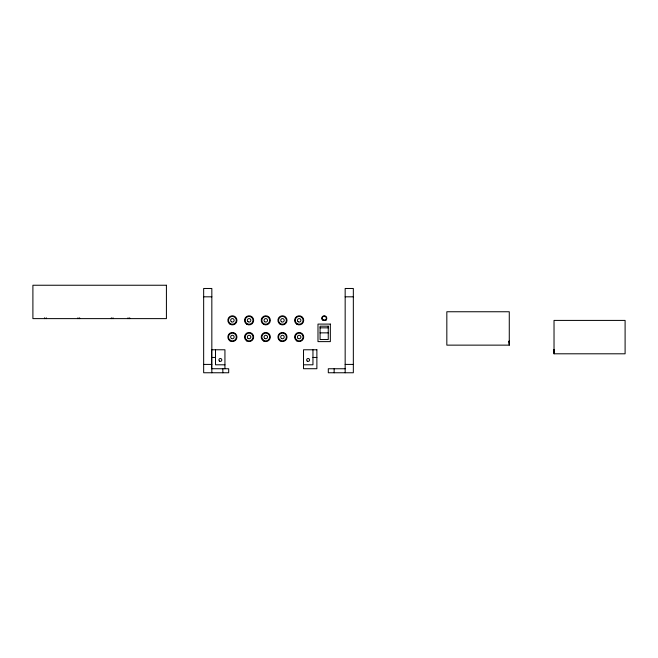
<?xml version="1.0" encoding="UTF-8"?>
<svg xmlns="http://www.w3.org/2000/svg" width="658" height="658" viewBox="0 0 658 658"><rect width="100%" height="100%" fill="white"/><g stroke="black" fill="none" stroke-linecap="round" stroke-linejoin="round"><path stroke-width="0.99" d="M509.276 345.137L509.276 311.752L446.831 311.752L446.831 345.137L509.276 345.137L509.317 340.959L509.292 342.078M554.028 353.798L554.028 320.413L625.1 320.413L625.1 353.798L554.028 353.798L554.069 349.62L554.028 352.326M509.276 343.665L509.317 340.959L509.276 343.048M554.028 352.005L554.036 349.859M554.028 351.051L554.036 350.023M509.284 341.033L509.284 341.337M203.659 296.816L211.835 296.816M345.162 296.816L353.338 296.816M320.076 327.849L328.252 327.849M320.076 332.858L328.252 332.858M211.588 357.45L215.511 357.45M312.953 357.45L316.876 357.45M203.659 364.417L211.835 364.417M345.162 364.417L353.338 364.417M224.937 364.795L215.511 364.795L215.511 349.776M303.519 364.795L312.953 364.795L312.953 349.776M345.162 368.751L328.301 368.751L328.301 372.757L353.338 372.757L353.338 288.475L345.162 288.475L345.162 372.757M554.028 349.62L554.044 350.336M334.141 368.751L334.141 372.757M224.937 368.719L224.937 349.776L211.588 349.776L211.588 368.719L228.696 368.751L228.696 372.757L203.659 372.757L203.659 288.475L211.835 288.475L211.835 372.757M222.848 368.751L222.848 372.757M129.7 317.789L129.7 318.62M128.03 317.789L128.03 318.62M113.012 317.789L113.012 318.62M111.342 317.789L111.342 318.62M79.634 317.789L79.634 318.62M77.965 317.789L77.965 318.62M46.249 317.789L46.249 318.62M44.58 317.789L44.58 318.62M326.031 320.084L322.494 320.084A2.5 2.5 0 0 1 322.494 316.547A2.5 2.5 0 0 1 326.031 316.547A2.5 2.5 0 0 1 326.031 320.084M166.416 285.243L32.9 285.243L32.9 318.62L166.416 318.62L166.416 285.243M330.341 324.098L317.987 324.098L317.987 341.617L330.341 341.617L330.341 324.098M328.252 326.179L320.076 326.179L320.076 339.536L328.252 339.536L328.252 326.179M316.876 349.776L303.519 349.776L303.519 368.719L316.876 368.719L316.876 349.776M307.27 361.143A1.464 1.464 0 0 0 309.564 360.091A1.464 1.464 0 0 0 307.5 358.626A1.464 1.464 0 0 0 307.27 361.143M298.123 321.746A1.752 1.752 0 0 0 300.903 320.52A1.752 1.752 0 0 0 298.452 318.727A1.752 1.752 0 0 0 298.123 321.746M296.89 324.271A4.548 4.548 0 0 0 303.708 320.331A4.548 4.548 0 0 0 296.89 316.391A4.548 4.548 0 0 0 296.89 324.271M296.816 323.473A3.923 3.923 0 0 0 303.05 320.791A3.923 3.923 0 0 0 297.613 316.728A3.923 3.923 0 0 0 296.816 323.473M230.127 340.959A4.548 4.548 0 0 0 236.946 337.019A4.548 4.548 0 0 0 230.127 333.08A4.548 4.548 0 0 0 230.127 340.959M231.369 338.434A1.752 1.752 0 0 0 234.141 337.209A1.752 1.752 0 0 0 231.69 335.416A1.752 1.752 0 0 0 231.369 338.434M230.053 340.161A3.923 3.923 0 0 0 236.296 337.488A3.923 3.923 0 0 0 230.859 333.417A3.923 3.923 0 0 0 230.053 340.161M323.218 320.117A2.089 2.089 0 0 0 326.352 318.316A2.089 2.089 0 0 0 323.218 316.506A2.089 2.089 0 0 0 323.218 320.117M280.193 340.959A4.548 4.548 0 0 0 287.02 337.019A4.548 4.548 0 0 0 280.193 333.08A4.548 4.548 0 0 0 280.193 340.959M281.435 338.434A1.752 1.752 0 0 0 284.215 337.209A1.752 1.752 0 0 0 281.764 335.416A1.752 1.752 0 0 0 281.435 338.434M280.127 340.161A3.923 3.923 0 0 0 286.362 337.488A3.923 3.923 0 0 0 280.925 333.417A3.923 3.923 0 0 0 280.127 340.161M263.504 340.959A4.548 4.548 0 0 0 270.331 337.019A4.548 4.548 0 0 0 263.504 333.08A4.548 4.548 0 0 0 263.504 340.959M264.746 338.434A1.752 1.752 0 0 0 267.526 337.209A1.752 1.752 0 0 0 265.075 335.416A1.752 1.752 0 0 0 264.746 338.434M263.43 340.161A3.923 3.923 0 0 0 269.673 337.488A3.923 3.923 0 0 0 264.236 333.417A3.923 3.923 0 0 0 263.43 340.161M281.435 321.746A1.752 1.752 0 0 0 284.215 320.52A1.752 1.752 0 0 0 281.764 318.727A1.752 1.752 0 0 0 281.435 321.746M280.193 324.271A4.548 4.548 0 0 0 287.02 320.331A4.548 4.548 0 0 0 280.193 316.391A4.548 4.548 0 0 0 280.193 324.271M280.127 323.473A3.923 3.923 0 0 0 286.362 320.791A3.923 3.923 0 0 0 280.925 316.728A3.923 3.923 0 0 0 280.127 323.473M231.369 321.746A1.752 1.752 0 0 0 234.141 320.52A1.752 1.752 0 0 0 231.69 318.727A1.752 1.752 0 0 0 231.369 321.746M230.127 324.271A4.548 4.548 0 0 0 236.946 320.331A4.548 4.548 0 0 0 230.127 316.391A4.548 4.548 0 0 0 230.127 324.271M230.053 323.473A3.923 3.923 0 0 0 236.296 320.791A3.923 3.923 0 0 0 230.859 316.728A3.923 3.923 0 0 0 230.053 323.473M264.746 321.746A1.752 1.752 0 0 0 267.526 320.52A1.752 1.752 0 0 0 265.075 318.727A1.752 1.752 0 0 0 264.746 321.746M263.504 324.271A4.548 4.548 0 0 0 270.331 320.331A4.548 4.548 0 0 0 263.504 316.391A4.548 4.548 0 0 0 263.504 324.271M263.43 323.473A3.923 3.923 0 0 0 269.673 320.791A3.923 3.923 0 0 0 264.236 316.728A3.923 3.923 0 0 0 263.43 323.473M296.89 340.959A4.548 4.548 0 0 0 303.708 337.019A4.548 4.548 0 0 0 296.89 333.08A4.548 4.548 0 0 0 296.89 340.959M298.123 338.434A1.752 1.752 0 0 0 300.903 337.209A1.752 1.752 0 0 0 298.452 335.416A1.752 1.752 0 0 0 298.123 338.434M296.816 340.161A3.923 3.923 0 0 0 303.05 337.488A3.923 3.923 0 0 0 297.613 333.417A3.923 3.923 0 0 0 296.816 340.161M246.816 340.959A4.548 4.548 0 0 0 253.643 337.019A4.548 4.548 0 0 0 246.816 333.08A4.548 4.548 0 0 0 246.816 340.959M248.058 338.434A1.752 1.752 0 0 0 250.83 337.209A1.752 1.752 0 0 0 248.379 335.416A1.752 1.752 0 0 0 248.058 338.434M246.742 340.161A3.923 3.923 0 0 0 252.985 337.488A3.923 3.923 0 0 0 247.548 333.417A3.923 3.923 0 0 0 246.742 340.161M248.058 321.746A1.752 1.752 0 0 0 250.83 320.52A1.752 1.752 0 0 0 248.379 318.727A1.752 1.752 0 0 0 248.058 321.746M246.816 324.271A4.548 4.548 0 0 0 253.643 320.331A4.548 4.548 0 0 0 246.816 316.391A4.548 4.548 0 0 0 246.816 324.271M246.742 323.473A3.923 3.923 0 0 0 252.985 320.791A3.923 3.923 0 0 0 247.548 316.728A3.923 3.923 0 0 0 246.742 323.473M219.418 361.077A1.464 1.464 0 0 0 221.787 360.197A1.464 1.464 0 0 0 219.846 358.585A1.464 1.464 0 0 0 219.418 361.077"/></g></svg>
